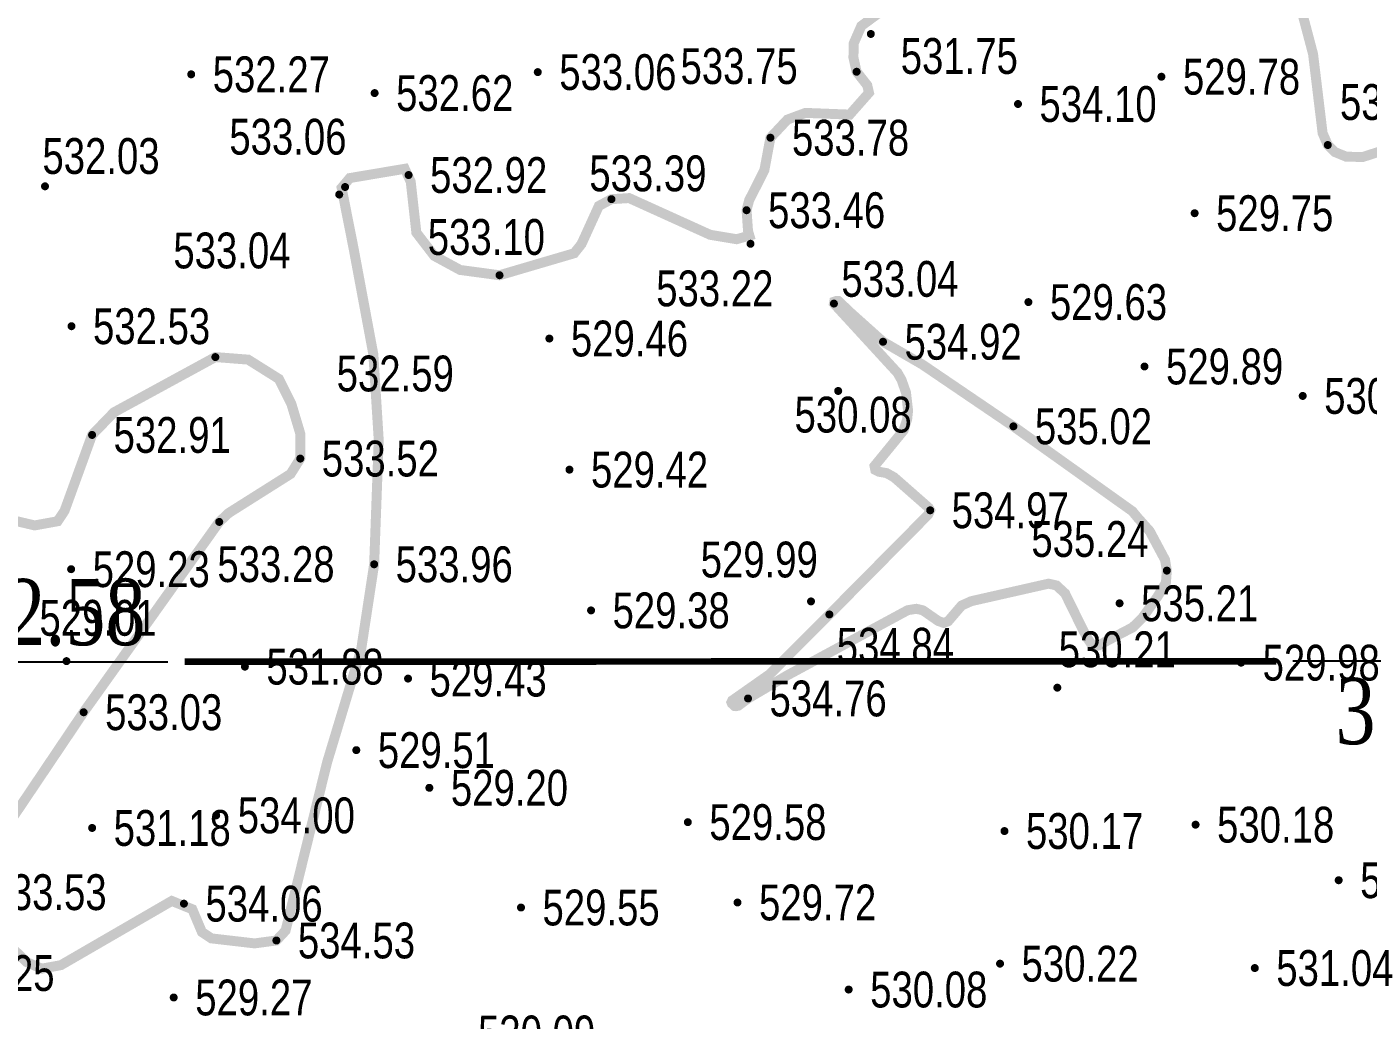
# Model space of a CAD drawing. Header units: millimetres. Extents: x 7408 to 22184, y -2085 to 5798.
# Drawn here: x 7642.06 to 7682.51, y -1873.04 to -1843.09 of the extents above; entities that cross this region are included whole.
import ezdxf
from ezdxf.enums import TextEntityAlignment as Align

# ---------------------------------------------------------------- set-up
doc = ezdxf.new("R2010")
doc.units = ezdxf.units.MM
doc.linetypes.add('DASHDOT', pattern=[1, 0.5, -0.25, 0, -0.25])
doc.linetypes.add('PMX', pattern=[13, 10, -1, 0, -1, 0, -1])
for name, color, linetype in [('GCD', 252, 'Continuous'), ('KTD', 7, 'Continuous'), ('挖方区', 5, 'Continuous'), ('道路-中心线', 12, 'DASHDOT')]:
    doc.layers.add(name, color=color, linetype=linetype)
doc.styles.add('DZNUM', font='TIMES.TTF')
doc.styles.add('HZ', font='jzfz_ena.shx', dxfattribs={"width": 0.7, "bigfont": 'jzfz_cna.shx'})
doc.styles.get("Standard").update_dxf_attribs({"font": 'SimSun.ttf', "width": 0.8})
doc.linetypes.add('陡坎线1', pattern='A,0.15,["|",Standard,S=0.2,R=0,X=0,Y=0],0.15', length=0.3)

# ---------------------------------------------------------------- blocks, each defined once
blk = doc.blocks.new('GC200')
at = {"linetype": 'Continuous', "const_width": 0.2, "flags": 128}
blk.add_lwpolyline([(-0.1, 0, 1), (0.1, 0, 1)], format="xyb", close=True, dxfattribs=at)
blk = doc.blocks.new('122121')
at = {"layer": 'GCD', "color": 252, "linetype": 'Continuous', "lineweight": 5}
ref = blk.add_blockref('GC200', (7667.51, -1843.302, 265.875), dxfattribs=dict(at, xscale=0.6, yscale=0.6, zscale=0.6))
ref.add_attrib('height', '531.75', dxfattribs={"linetype": 'Continuous', "height": 1.08, "style": 'HZ', "width": 0.8}).set_placement((7668.411, -1843.967, 265.875), align=Align.MIDDLE_LEFT)
ref = blk.add_blockref('GC200', (7647.016, -1844.52, 266.136), dxfattribs=dict(at, xscale=0.6, yscale=0.6, zscale=0.6))
ref.add_attrib('height', '532.27', dxfattribs={"linetype": 'Continuous', "height": 1.08, "style": 'HZ', "width": 0.8}).set_placement((7647.665, -1844.52, 266.136), align=Align.MIDDLE_LEFT)
ref = blk.add_blockref('GC200', (7657.467, -1844.453, 266.531), dxfattribs=dict(at, xscale=0.6, yscale=0.6, zscale=0.6))
ref.add_attrib('height', '533.06', dxfattribs={"linetype": 'Continuous', "height": 1.08, "style": 'HZ', "width": 0.8}).set_placement((7658.115, -1844.453, 266.531), align=Align.MIDDLE_LEFT)
ref = blk.add_blockref('GC200', (7667.081, -1844.442, 266.876), dxfattribs=dict(at, xscale=0.6, yscale=0.6, zscale=0.6))
ref.add_attrib('height', '533.75', dxfattribs={"linetype": 'Continuous', "height": 1.08, "style": 'HZ', "width": 0.8}).set_placement((7661.772, -1844.272, 266.876), align=Align.MIDDLE_LEFT)
ref = blk.add_blockref('GC200', (7676.273, -1844.592, 264.892), dxfattribs=dict(at, xscale=0.6, yscale=0.6, zscale=0.6))
ref.add_attrib('height', '529.78', dxfattribs={"linetype": 'Continuous', "height": 1.08, "style": 'HZ', "width": 0.8}).set_placement((7676.921, -1844.592, 264.892), align=Align.MIDDLE_LEFT)
ref = blk.add_blockref('GC200', (7652.547, -1845.086, 266.31), dxfattribs=dict(at, xscale=0.6, yscale=0.6, zscale=0.6))
ref.add_attrib('height', '532.62', dxfattribs={"linetype": 'Continuous', "height": 1.08, "style": 'HZ', "width": 0.8}).set_placement((7653.196, -1845.086, 266.31), align=Align.MIDDLE_LEFT)
ref = blk.add_blockref('GC200', (7671.947, -1845.415, 267.051), dxfattribs=dict(at, xscale=0.6, yscale=0.6, zscale=0.6))
ref.add_attrib('height', '534.10', dxfattribs={"linetype": 'Continuous', "height": 1.08, "style": 'HZ', "width": 0.8}).set_placement((7672.595, -1845.415, 267.051), align=Align.MIDDLE_LEFT)
ref = blk.add_blockref('GC200', (7681.289, -1846.652, 267.639), dxfattribs=dict(at, xscale=0.6, yscale=0.6, zscale=0.6))
ref.add_attrib('height', '535.28', dxfattribs={"linetype": 'Continuous', "height": 1.08, "style": 'HZ', "width": 0.8}).set_placement((7681.656, -1845.356, 267.639), align=Align.MIDDLE_LEFT)
ref = blk.add_blockref('GC200', (7651.657, -1847.918, 266.531), dxfattribs=dict(at, xscale=0.6, yscale=0.6, zscale=0.6))
ref.add_attrib('height', '533.06', dxfattribs={"linetype": 'Continuous', "height": 1.08, "style": 'HZ', "width": 0.8}).set_placement((7648.166, -1846.401, 266.531), align=Align.MIDDLE_LEFT)
ref = blk.add_blockref('GC200', (7664.483, -1846.432, 266.891), dxfattribs=dict(at, xscale=0.6, yscale=0.6, zscale=0.6))
ref.add_attrib('height', '533.78', dxfattribs={"linetype": 'Continuous', "height": 1.08, "style": 'HZ', "width": 0.8}).set_placement((7665.131, -1846.432, 266.891), align=Align.MIDDLE_LEFT)
ref = blk.add_blockref('GC200', (7642.608, -1847.897, 266.013), dxfattribs=dict(at, xscale=0.6, yscale=0.6, zscale=0.6))
ref.add_attrib('height', '532.03', dxfattribs={"linetype": 'Continuous', "height": 1.08, "style": 'HZ', "width": 0.8}).set_placement((7642.53, -1846.983, 266.013), align=Align.MIDDLE_LEFT)
ref = blk.add_blockref('GC200', (7653.571, -1847.557, 266.461), dxfattribs=dict(at, xscale=0.6, yscale=0.6, zscale=0.6))
ref.add_attrib('height', '532.92', dxfattribs={"linetype": 'Continuous', "height": 1.08, "style": 'HZ', "width": 0.8}).set_placement((7654.219, -1847.557, 266.461), align=Align.MIDDLE_LEFT)
ref = blk.add_blockref('GC200', (7659.688, -1848.285, 266.693), dxfattribs=dict(at, xscale=0.6, yscale=0.6, zscale=0.6))
ref.add_attrib('height', '533.39', dxfattribs={"linetype": 'Continuous', "height": 1.08, "style": 'HZ', "width": 0.8}).set_placement((7659.021, -1847.507, 266.693), align=Align.MIDDLE_LEFT)
ref = blk.add_blockref('GC200', (7651.48, -1848.146, 266.518), dxfattribs=dict(at, xscale=0.6, yscale=0.6, zscale=0.6))
ref.add_attrib('height', '533.04', dxfattribs={"linetype": 'Continuous', "height": 1.08, "style": 'HZ', "width": 0.8}).set_placement((7646.478, -1849.832, 266.518), align=Align.MIDDLE_LEFT)
ref = blk.add_blockref('GC200', (7663.763, -1848.618, 266.731), dxfattribs=dict(at, xscale=0.6, yscale=0.6, zscale=0.6))
ref.add_attrib('height', '533.46', dxfattribs={"linetype": 'Continuous', "height": 1.08, "style": 'HZ', "width": 0.8}).set_placement((7664.411, -1848.618, 266.731), align=Align.MIDDLE_LEFT)
ref = blk.add_blockref('GC200', (7677.274, -1848.708, 264.875), dxfattribs=dict(at, xscale=0.6, yscale=0.6, zscale=0.6))
ref.add_attrib('height', '529.75', dxfattribs={"linetype": 'Continuous', "height": 1.08, "style": 'HZ', "width": 0.8}).set_placement((7677.922, -1848.708, 264.875), align=Align.MIDDLE_LEFT)
ref = blk.add_blockref('GC200', (7656.314, -1850.579, 266.55), dxfattribs=dict(at, xscale=0.6, yscale=0.6, zscale=0.6))
ref.add_attrib('height', '533.10', dxfattribs={"linetype": 'Continuous', "height": 1.08, "style": 'HZ', "width": 0.8}).set_placement((7654.15, -1849.425, 266.55), align=Align.MIDDLE_LEFT)
ref = blk.add_blockref('GC200', (7663.882, -1849.63, 266.61), dxfattribs=dict(at, xscale=0.6, yscale=0.6, zscale=0.6))
ref.add_attrib('height', '533.22', dxfattribs={"linetype": 'Continuous', "height": 1.08, "style": 'HZ', "width": 0.8}).set_placement((7661.039, -1850.976, 266.61), align=Align.MIDDLE_LEFT)
ref = blk.add_blockref('GC200', (7666.397, -1851.433, 266.522), dxfattribs=dict(at, xscale=0.6, yscale=0.6, zscale=0.6))
ref.add_attrib('height', '533.04', dxfattribs={"linetype": 'Continuous', "height": 1.08, "style": 'HZ', "width": 0.8}).set_placement((7666.622, -1850.689, 266.522), align=Align.MIDDLE_LEFT)
ref = blk.add_blockref('GC200', (7672.262, -1851.389, 264.815), dxfattribs=dict(at, xscale=0.6, yscale=0.6, zscale=0.6))
ref.add_attrib('height', '529.63', dxfattribs={"linetype": 'Continuous', "height": 1.08, "style": 'HZ', "width": 0.8}).set_placement((7672.91, -1851.389, 264.815), align=Align.MIDDLE_LEFT)
ref = blk.add_blockref('GC200', (7643.407, -1852.116, 266.262), dxfattribs=dict(at, xscale=0.6, yscale=0.6, zscale=0.6))
ref.add_attrib('height', '532.53', dxfattribs={"linetype": 'Continuous', "height": 1.08, "style": 'HZ', "width": 0.8}).set_placement((7644.055, -1852.116, 266.262), align=Align.MIDDLE_LEFT)
ref = blk.add_blockref('GC200', (7657.817, -1852.488, 264.728), dxfattribs=dict(at, xscale=0.6, yscale=0.6, zscale=0.6))
ref.add_attrib('height', '529.46', dxfattribs={"linetype": 'Continuous', "height": 1.08, "style": 'HZ', "width": 0.8}).set_placement((7658.465, -1852.488, 264.728), align=Align.MIDDLE_LEFT)
ref = blk.add_blockref('GC200', (7667.878, -1852.585, 267.459), dxfattribs=dict(at, xscale=0.6, yscale=0.6, zscale=0.6))
ref.add_attrib('height', '534.92', dxfattribs={"linetype": 'Continuous', "height": 1.08, "style": 'HZ', "width": 0.8}).set_placement((7668.526, -1852.585, 267.459), align=Align.MIDDLE_LEFT)
ref = blk.add_blockref('GC200', (7675.762, -1853.331, 264.942), dxfattribs=dict(at, xscale=0.6, yscale=0.6, zscale=0.6))
ref.add_attrib('height', '529.89', dxfattribs={"linetype": 'Continuous', "height": 1.08, "style": 'HZ', "width": 0.8}).set_placement((7676.411, -1853.331, 264.942), align=Align.MIDDLE_LEFT)
ref = blk.add_blockref('GC200', (7647.745, -1853.047, 266.293), dxfattribs=dict(at, xscale=0.6, yscale=0.6, zscale=0.6))
ref.add_attrib('height', '532.59', dxfattribs={"linetype": 'Continuous', "height": 1.08, "style": 'HZ', "width": 0.8}).set_placement((7651.402, -1853.542, 266.293), align=Align.MIDDLE_LEFT)
ref = blk.add_blockref('GC200', (7680.533, -1854.219, 265.096), dxfattribs=dict(at, xscale=0.6, yscale=0.6, zscale=0.6))
ref.add_attrib('height', '530.19', dxfattribs={"linetype": 'Continuous', "height": 1.08, "style": 'HZ', "width": 0.8}).set_placement((7681.181, -1854.219, 265.096), align=Align.MIDDLE_LEFT)
ref = blk.add_blockref('GC200', (7666.526, -1854.068, 265.041), dxfattribs=dict(at, xscale=0.6, yscale=0.6, zscale=0.6))
ref.add_attrib('height', '530.08', dxfattribs={"linetype": 'Continuous', "height": 1.08, "style": 'HZ', "width": 0.8}).set_placement((7665.209, -1854.782, 265.041), align=Align.MIDDLE_LEFT)
ref = blk.add_blockref('GC200', (7644.028, -1855.395, 266.457), dxfattribs=dict(at, xscale=0.6, yscale=0.6, zscale=0.6))
ref.add_attrib('height', '532.91', dxfattribs={"linetype": 'Continuous', "height": 1.08, "style": 'HZ', "width": 0.8}).set_placement((7644.676, -1855.395, 266.457), align=Align.MIDDLE_LEFT)
ref = blk.add_blockref('GC200', (7671.809, -1855.136, 267.512), dxfattribs=dict(at, xscale=0.6, yscale=0.6, zscale=0.6))
ref.add_attrib('height', '535.02', dxfattribs={"linetype": 'Continuous', "height": 1.08, "style": 'HZ', "width": 0.8}).set_placement((7672.457, -1855.136, 267.512), align=Align.MIDDLE_LEFT)
ref = blk.add_blockref('GC200', (7650.305, -1856.108, 266.757), dxfattribs=dict(at, xscale=0.6, yscale=0.6, zscale=0.6))
ref.add_attrib('height', '533.52', dxfattribs={"linetype": 'Continuous', "height": 1.08, "style": 'HZ', "width": 0.8}).set_placement((7650.953, -1856.108, 266.757), align=Align.MIDDLE_LEFT)
ref = blk.add_blockref('GC200', (7658.423, -1856.442, 264.709), dxfattribs=dict(at, xscale=0.6, yscale=0.6, zscale=0.6))
ref.add_attrib('height', '529.42', dxfattribs={"linetype": 'Continuous', "height": 1.08, "style": 'HZ', "width": 0.8}).set_placement((7659.071, -1856.442, 264.709), align=Align.MIDDLE_LEFT)
ref = blk.add_blockref('GC200', (7669.299, -1857.668, 267.483), dxfattribs=dict(at, xscale=0.6, yscale=0.6, zscale=0.6))
ref.add_attrib('height', '534.97', dxfattribs={"linetype": 'Continuous', "height": 1.08, "style": 'HZ', "width": 0.8}).set_placement((7669.947, -1857.668, 267.483), align=Align.MIDDLE_LEFT)
ref = blk.add_blockref('GC200', (7647.861, -1858.018, 266.637), dxfattribs=dict(at, xscale=0.6, yscale=0.6, zscale=0.6))
ref.add_attrib('height', '533.28', dxfattribs={"linetype": 'Continuous', "height": 1.08, "style": 'HZ', "width": 0.8}).set_placement((7647.806, -1859.292, 266.637), align=Align.MIDDLE_LEFT)
ref = blk.add_blockref('GC200', (7676.436, -1859.486, 267.619), dxfattribs=dict(at, xscale=0.6, yscale=0.6, zscale=0.6))
ref.add_attrib('height', '535.24', dxfattribs={"linetype": 'Continuous', "height": 1.08, "style": 'HZ', "width": 0.8}).set_placement((7672.35, -1858.533, 267.619), align=Align.MIDDLE_LEFT)
ref = blk.add_blockref('GC200', (7643.395, -1859.444, 264.616), dxfattribs=dict(at, xscale=0.6, yscale=0.6, zscale=0.6))
ref.add_attrib('height', '529.23', dxfattribs={"linetype": 'Continuous', "height": 1.08, "style": 'HZ', "width": 0.8}).set_placement((7644.044, -1859.444, 264.616), align=Align.MIDDLE_LEFT)
ref = blk.add_blockref('GC200', (7652.533, -1859.296, 266.982), dxfattribs=dict(at, xscale=0.6, yscale=0.6, zscale=0.6))
ref.add_attrib('height', '533.96', dxfattribs={"linetype": 'Continuous', "height": 1.08, "style": 'HZ', "width": 0.8}).set_placement((7653.181, -1859.296, 266.982), align=Align.MIDDLE_LEFT)
ref = blk.add_blockref('GC200', (7665.706, -1860.415, 264.996), dxfattribs=dict(at, xscale=0.6, yscale=0.6, zscale=0.6))
ref.add_attrib('height', '529.99', dxfattribs={"linetype": 'Continuous', "height": 1.08, "style": 'HZ', "width": 0.8}).set_placement((7662.379, -1859.152, 264.996), align=Align.MIDDLE_LEFT)
ref = blk.add_blockref('GC200', (7659.074, -1860.687, 264.688), dxfattribs=dict(at, xscale=0.6, yscale=0.6, zscale=0.6))
ref.add_attrib('height', '529.38', dxfattribs={"linetype": 'Continuous', "height": 1.08, "style": 'HZ', "width": 0.8}).set_placement((7659.722, -1860.687, 264.688), align=Align.MIDDLE_LEFT)
ref = blk.add_blockref('GC200', (7675.011, -1860.472, 267.606), dxfattribs=dict(at, xscale=0.6, yscale=0.6, zscale=0.6))
ref.add_attrib('height', '535.21', dxfattribs={"linetype": 'Continuous', "height": 1.08, "style": 'HZ', "width": 0.8}).set_placement((7675.659, -1860.472, 267.606), align=Align.MIDDLE_LEFT)
ref = blk.add_blockref('GC200', (7643.256, -1862.216, 264.507), dxfattribs=dict(at, xscale=0.6, yscale=0.6, zscale=0.6))
ref.add_attrib('height', '529.01', dxfattribs={"linetype": 'Continuous', "height": 1.08, "style": 'HZ', "width": 0.8}).set_placement((7642.44, -1860.911, 264.507), align=Align.MIDDLE_LEFT)
ref = blk.add_blockref('GC200', (7666.26, -1860.809, 267.421), dxfattribs=dict(at, xscale=0.6, yscale=0.6, zscale=0.6))
ref.add_attrib('height', '534.84', dxfattribs={"linetype": 'Continuous', "height": 1.08, "style": 'HZ', "width": 0.8}).set_placement((7666.483, -1861.753, 267.421), align=Align.MIDDLE_LEFT)
ref = blk.add_blockref('GC200', (7673.134, -1863.017, 265.103), dxfattribs=dict(at, xscale=0.6, yscale=0.6, zscale=0.6))
ref.add_attrib('height', '530.21', dxfattribs={"linetype": 'Continuous', "height": 1.08, "style": 'HZ', "width": 0.8}).set_placement((7673.174, -1861.859, 265.103), align=Align.MIDDLE_LEFT)
ref = blk.add_blockref('GC200', (7678.675, -1862.263, 264.988), dxfattribs=dict(at, xscale=0.6, yscale=0.6, zscale=0.6))
ref.add_attrib('height', '529.98', dxfattribs={"linetype": 'Continuous', "height": 1.08, "style": 'HZ', "width": 0.8}).set_placement((7679.323, -1862.263, 264.988), align=Align.MIDDLE_LEFT)
ref = blk.add_blockref('GC200', (7648.635, -1862.383, 265.938), dxfattribs=dict(at, xscale=0.6, yscale=0.6, zscale=0.6))
ref.add_attrib('height', '531.88', dxfattribs={"linetype": 'Continuous', "height": 1.08, "style": 'HZ', "width": 0.8}).set_placement((7649.283, -1862.383, 265.938), align=Align.MIDDLE_LEFT)
ref = blk.add_blockref('GC200', (7653.555, -1862.743, 264.716), dxfattribs=dict(at, xscale=0.6, yscale=0.6, zscale=0.6))
ref.add_attrib('height', '529.43', dxfattribs={"linetype": 'Continuous', "height": 1.08, "style": 'HZ', "width": 0.8}).set_placement((7654.203, -1862.743, 264.716), align=Align.MIDDLE_LEFT)
ref = blk.add_blockref('GC200', (7663.807, -1863.343, 267.382), dxfattribs=dict(at, xscale=0.6, yscale=0.6, zscale=0.6))
ref.add_attrib('height', '534.76', dxfattribs={"linetype": 'Continuous', "height": 1.08, "style": 'HZ', "width": 0.8}).set_placement((7664.455, -1863.343, 267.382), align=Align.MIDDLE_LEFT)
ref = blk.add_blockref('GC200', (7643.772, -1863.758, 266.515), dxfattribs=dict(at, xscale=0.6, yscale=0.6, zscale=0.6))
ref.add_attrib('height', '533.03', dxfattribs={"linetype": 'Continuous', "height": 1.08, "style": 'HZ', "width": 0.8}).set_placement((7644.42, -1863.758, 266.515), align=Align.MIDDLE_LEFT)
ref = blk.add_blockref('GC200', (7651.995, -1864.901, 264.754), dxfattribs=dict(at, xscale=0.6, yscale=0.6, zscale=0.6))
ref.add_attrib('height', '529.51', dxfattribs={"linetype": 'Continuous', "height": 1.08, "style": 'HZ', "width": 0.8}).set_placement((7652.644, -1864.901, 264.754), align=Align.MIDDLE_LEFT)
ref = blk.add_blockref('GC200', (7654.198, -1866.037, 264.601), dxfattribs=dict(at, xscale=0.6, yscale=0.6, zscale=0.6))
ref.add_attrib('height', '529.20', dxfattribs={"linetype": 'Continuous', "height": 1.08, "style": 'HZ', "width": 0.8}).set_placement((7654.846, -1866.037, 264.601), align=Align.MIDDLE_LEFT)
ref = blk.add_blockref('GC200', (7647.77, -1866.868, 266.998), dxfattribs=dict(at, xscale=0.6, yscale=0.6, zscale=0.6))
ref.add_attrib('height', '534.00', dxfattribs={"linetype": 'Continuous', "height": 1.08, "style": 'HZ', "width": 0.8}).set_placement((7648.419, -1866.868, 266.998), align=Align.MIDDLE_LEFT)
ref = blk.add_blockref('GC200', (7661.992, -1867.072, 264.789), dxfattribs=dict(at, xscale=0.6, yscale=0.6, zscale=0.6))
ref.add_attrib('height', '529.58', dxfattribs={"linetype": 'Continuous', "height": 1.08, "style": 'HZ', "width": 0.8}).set_placement((7662.64, -1867.072, 264.789), align=Align.MIDDLE_LEFT)
ref = blk.add_blockref('GC200', (7677.302, -1867.149, 265.092), dxfattribs=dict(at, xscale=0.6, yscale=0.6, zscale=0.6))
ref.add_attrib('height', '530.18', dxfattribs={"linetype": 'Continuous', "height": 1.08, "style": 'HZ', "width": 0.8}).set_placement((7677.951, -1867.149, 265.092), align=Align.MIDDLE_LEFT)
ref = blk.add_blockref('GC200', (7644.029, -1867.247, 265.588), dxfattribs=dict(at, xscale=0.6, yscale=0.6, zscale=0.6))
ref.add_attrib('height', '531.18', dxfattribs={"linetype": 'Continuous', "height": 1.08, "style": 'HZ', "width": 0.8}).set_placement((7644.677, -1867.247, 265.588), align=Align.MIDDLE_LEFT)
ref = blk.add_blockref('GC200', (7671.54, -1867.341, 265.087), dxfattribs=dict(at, xscale=0.6, yscale=0.6, zscale=0.6))
ref.add_attrib('height', '530.17', dxfattribs={"linetype": 'Continuous', "height": 1.08, "style": 'HZ', "width": 0.8}).set_placement((7672.188, -1867.341, 265.087), align=Align.MIDDLE_LEFT)
ref = blk.add_blockref('GC200', (7640.285, -1869.184, 266.767), dxfattribs=dict(at, xscale=0.6, yscale=0.6, zscale=0.6))
ref.add_attrib('height', '533.53', dxfattribs={"linetype": 'Continuous', "height": 1.08, "style": 'HZ', "width": 0.8}).set_placement((7640.933, -1869.184, 266.767), align=Align.MIDDLE_LEFT)
ref = blk.add_blockref('GC200', (7681.618, -1868.824, 265.298), dxfattribs=dict(at, xscale=0.6, yscale=0.6, zscale=0.6))
ref.add_attrib('height', '530.60', dxfattribs={"linetype": 'Continuous', "height": 1.08, "style": 'HZ', "width": 0.8}).set_placement((7682.266, -1868.824, 265.298), align=Align.MIDDLE_LEFT)
ref = blk.add_blockref('GC200', (7646.797, -1869.531, 267.028), dxfattribs=dict(at, xscale=0.6, yscale=0.6, zscale=0.6))
ref.add_attrib('height', '534.06', dxfattribs={"linetype": 'Continuous', "height": 1.08, "style": 'HZ', "width": 0.8}).set_placement((7647.446, -1869.531, 267.028), align=Align.MIDDLE_LEFT)
ref = blk.add_blockref('GC200', (7663.49, -1869.495, 264.862), dxfattribs=dict(at, xscale=0.6, yscale=0.6, zscale=0.6))
ref.add_attrib('height', '529.72', dxfattribs={"linetype": 'Continuous', "height": 1.08, "style": 'HZ', "width": 0.8}).set_placement((7664.139, -1869.495, 264.862), align=Align.MIDDLE_LEFT)
ref = blk.add_blockref('GC200', (7656.961, -1869.647, 264.774), dxfattribs=dict(at, xscale=0.6, yscale=0.6, zscale=0.6))
ref.add_attrib('height', '529.55', dxfattribs={"linetype": 'Continuous', "height": 1.08, "style": 'HZ', "width": 0.8}).set_placement((7657.609, -1869.647, 264.774), align=Align.MIDDLE_LEFT)
ref = blk.add_blockref('GC200', (7649.585, -1870.641, 267.263), dxfattribs=dict(at, xscale=0.6, yscale=0.6, zscale=0.6))
ref.add_attrib('height', '534.53', dxfattribs={"linetype": 'Continuous', "height": 1.08, "style": 'HZ', "width": 0.8}).set_placement((7650.233, -1870.641, 267.263), align=Align.MIDDLE_LEFT)
ref = blk.add_blockref('GC200', (7639.22, -1870.848, 264.627), dxfattribs=dict(at, xscale=0.6, yscale=0.6, zscale=0.6))
ref.add_attrib('height', '529.25', dxfattribs={"linetype": 'Continuous', "height": 1.08, "style": 'HZ', "width": 0.8}).set_placement((7639.361, -1871.623, 264.627), align=Align.MIDDLE_LEFT)
ref = blk.add_blockref('GC200', (7671.406, -1871.34, 265.111), dxfattribs=dict(at, xscale=0.6, yscale=0.6, zscale=0.6))
ref.add_attrib('height', '530.22', dxfattribs={"linetype": 'Continuous', "height": 1.08, "style": 'HZ', "width": 0.8}).set_placement((7672.054, -1871.34, 265.111), align=Align.MIDDLE_LEFT)
ref = blk.add_blockref('GC200', (7679.088, -1871.473, 265.519), dxfattribs=dict(at, xscale=0.6, yscale=0.6, zscale=0.6))
ref.add_attrib('height', '531.04', dxfattribs={"linetype": 'Continuous', "height": 1.08, "style": 'HZ', "width": 0.8}).set_placement((7679.736, -1871.473, 265.519), align=Align.MIDDLE_LEFT)
ref = blk.add_blockref('GC200', (7646.489, -1872.36, 264.632), dxfattribs=dict(at, xscale=0.6, yscale=0.6, zscale=0.6))
ref.add_attrib('height', '529.27', dxfattribs={"linetype": 'Continuous', "height": 1.08, "style": 'HZ', "width": 0.8}).set_placement((7647.138, -1872.36, 264.632), align=Align.MIDDLE_LEFT)
ref = blk.add_blockref('GC200', (7666.842, -1872.121, 265.039), dxfattribs=dict(at, xscale=0.6, yscale=0.6, zscale=0.6))
ref.add_attrib('height', '530.08', dxfattribs={"linetype": 'Continuous', "height": 1.08, "style": 'HZ', "width": 0.8}).set_placement((7667.49, -1872.121, 265.039), align=Align.MIDDLE_LEFT)
ref = blk.add_blockref('GC200', (7658.396, -1874.092, 265.046), dxfattribs=dict(at, xscale=0.6, yscale=0.6, zscale=0.6))
ref.add_attrib('height', '530.09', dxfattribs={"linetype": 'Continuous', "height": 1.08, "style": 'HZ', "width": 0.8}).set_placement((7655.666, -1873.445, 265.046), align=Align.MIDDLE_LEFT)

msp = doc.modelspace()

# ---------------------------------------------------------------- linework, layer by layer
at = {"layer": 'KTD'}
for p, q in [((7638.315, -1862.235), (7646.315, -1862.235)), ((7688.24, -1862.219), (7680.24, -1862.219))]:
    msp.add_line(p, q, dxfattribs=at)
at = {"layer": 'KTD', "linetype": 'PMX', "ltscale": 0.025, "const_width": 0.2}
msp.add_lwpolyline([(7646.815, -1862.232), (7679.74, -1862.222)], dxfattribs=at)
at = {"layer": '挖方区', "color": 150, "linetype": '陡坎线1', "ltscale": 5, "const_width": 0.3, "elevation": -1.041}
for points in [[(7668.186, -1842.35), (7667.224, -1843.06), (7666.996, -1843.581), (7666.985, -1844.014), (7667.081, -1844.442), (7667.402, -1844.851), (7667.454, -1845.076), (7666.873, -1845.735), (7665.539, -1845.683), (7664.995, -1845.885), (7664.482, -1846.432), (7664.3, -1847.409), (7663.839, -1848.322), (7663.763, -1848.618), (7663.807, -1849.242), (7663.848, -1849.383), (7663.464, -1849.493), (7662.666, -1849.36), (7660.221, -1848.252), (7659.688, -1848.285), (7659.309, -1848.488), (7658.786, -1849.637), (7658.565, -1849.916), (7656.313, -1850.579), (7655.127, -1850.42), (7654.346, -1849.996), (7653.806, -1849.294), (7653.636, -1847.759), (7653.455, -1847.369), (7651.8, -1847.648), (7651.552, -1847.944), (7651.908, -1849.743), (7652.509, -1852.966), (7652.671, -1855.545), (7652.533, -1859.296), (7652.14, -1861.873), (7651.113, -1865.273), (7649.861, -1870.345), (7649.585, -1870.641), (7648.928, -1870.729), (7647.626, -1870.578), (7647.34, -1870.388), (7647.049, -1869.698), (7646.43, -1869.449), (7643.088, -1871.385), (7642.51, -1871.491), (7642.056, -1871.294), (7640.353, -1869.638)], [(7683.661, -1846.583), (7682.351, -1847.012), (7681.847, -1847.005), (7681.504, -1846.864), (7681.289, -1846.652), (7681.133, -1846.293), (7680.845, -1843.908), (7680.505, -1842.622)], [(7640.444, -1868.706), (7643.772, -1863.758), (7647.861, -1858.018), (7648.144, -1857.752), (7650.014, -1856.571), (7650.304, -1856.108), (7650.304, -1855.351), (7650.038, -1854.462), (7649.662, -1853.707), (7648.734, -1853.124), (7647.745, -1853.047), (7644.686, -1854.714), (7644.028, -1855.395), (7643.198, -1857.681), (7642.989, -1857.998), (7642.296, -1858.124), (7640.475, -1857.696)]]:
    msp.add_lwpolyline(points, dxfattribs=at)
at = {"layer": '挖方区', "color": 150, "linetype": '陡坎线1', "ltscale": 5, "const_width": 0.3}
msp.add_lwpolyline([(7666.397, -1851.433), (7666.407, -1851.375), (7666.472, -1851.354), (7666.529, -1851.355), (7666.587, -1851.409), (7666.892, -1851.701), (7667.878, -1852.585), (7669.064, -1853.272), (7671.809, -1855.136), (7675.399, -1857.698), (7675.539, -1857.87), (7675.92, -1858.297), (7676.383, -1859.165), (7676.436, -1859.486), (7676.408, -1859.849), (7676.159, -1860.266), (7675.705, -1860.902), (7675.404, -1861.199), (7674.692, -1861.572), (7674.372, -1861.746), (7674.271, -1861.766), (7674.185, -1861.738), (7674.053, -1861.545), (7673.909, -1861.278), (7673.367, -1860.174), (7673.107, -1859.934), (7672.869, -1859.88), (7670.54, -1860.408), (7670.248, -1860.539), (7669.841, -1861.014), (7669.706, -1861.064), (7669.543, -1861.006), (7669.081, -1860.685), (7668.883, -1860.638), (7668.623, -1860.68), (7664.995, -1862.643), (7663.807, -1863.343), (7663.514, -1863.561), (7663.44, -1863.575), (7663.399, -1863.57), (7663.321, -1863.496), (7663.306, -1863.458), (7663.33, -1863.405), (7664.473, -1862.602), (7666.26, -1860.809), (7669.237, -1857.803), (7669.299, -1857.668), (7669.255, -1857.59), (7668.212, -1856.673), (7667.985, -1856.546), (7667.752, -1856.505), (7667.645, -1856.45), (7667.621, -1856.332), (7668.495, -1855.262), (7668.605, -1854.925), (7668.633, -1854.66), (7668.57, -1854.115), (7668.435, -1853.733), (7668.315, -1853.523), (7666.397, -1851.433), (7666.397, -1851.433)], dxfattribs=at)

# ---------------------------------------------------------------- block references
at = {"layer": '道路-中心线', "linetype": 'Continuous'}
msp.add_blockref('122121', (0, 0), dxfattribs=at)

# ---------------------------------------------------------------- texts
at = {"layer": 'KTD', "style": 'DZNUM', "width": 0.8}
for s, p in [('532.58', (7642.315, -1860.735)), ('35.00', (7684.24, -1863.719))]:
    msp.add_text(s, height=2, dxfattribs=at).set_placement(p, align=Align.MIDDLE_CENTER)

doc.saveas('drawing.dxf')
